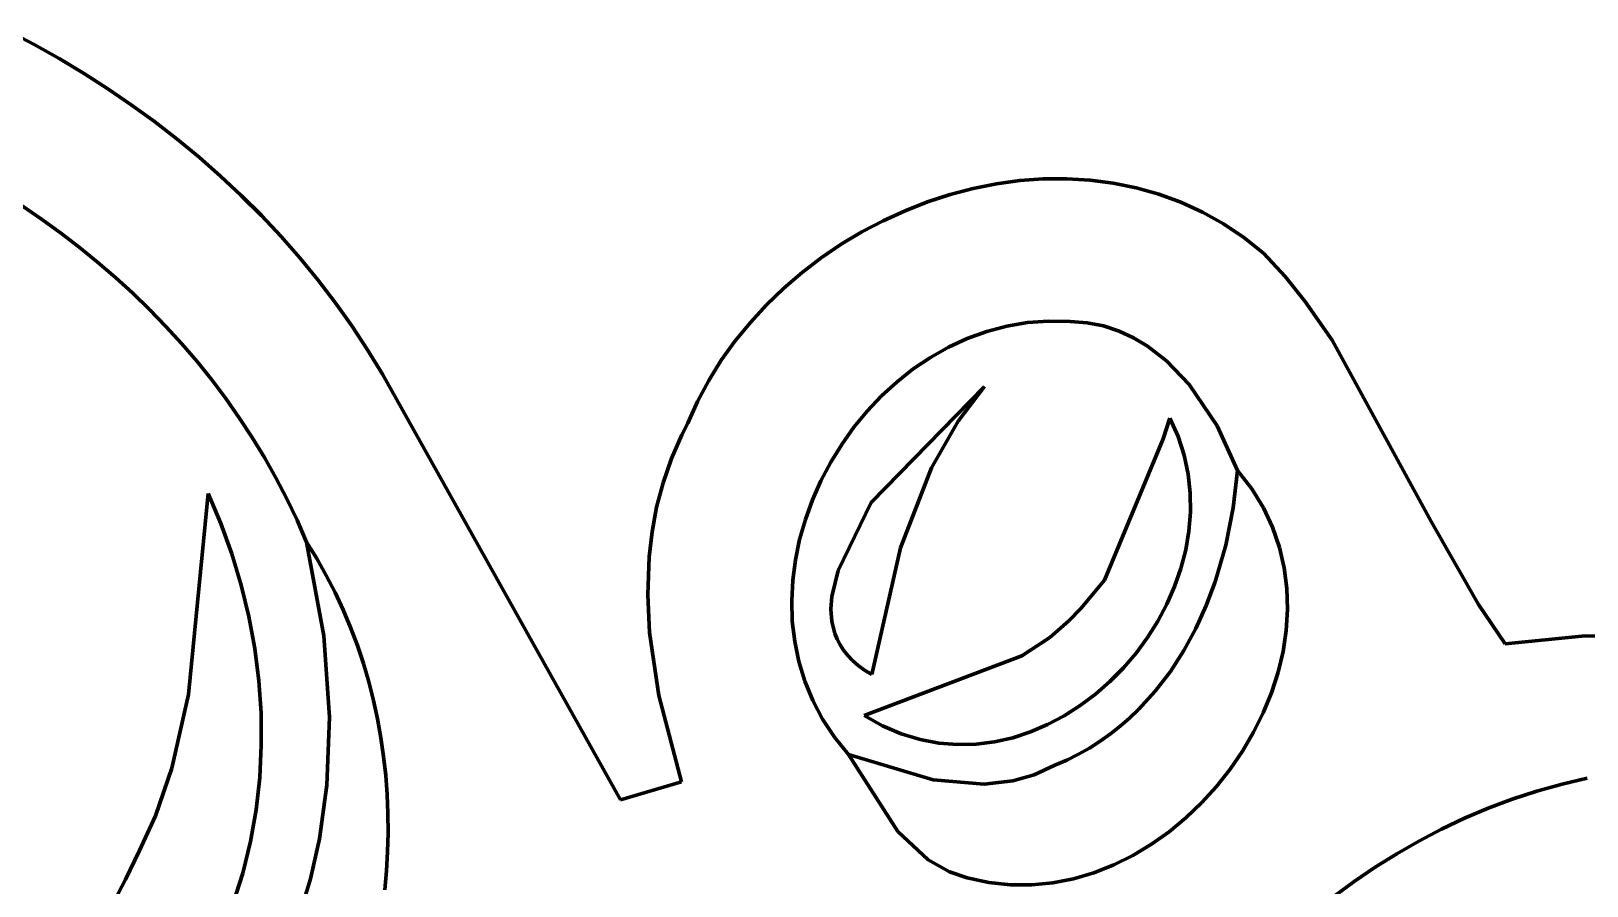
# Model space of a CAD drawing. Header units: millimetres. Extents: x 0.18 to 6.32, y 4.4 to 10.2.
# Drawn here: x 1.827 to 2.669, y 6.178 to 6.64 of the extents above; entities that cross this region are included whole.
import ezdxf

# ---------------------------------------------------------------- set-up
doc = ezdxf.new("R2010")
doc.units = ezdxf.units.MM
for name, color, linetype, lineweight in [('color#004f00ff', 7, 'CONTINUOUS', 100), ('color#86026eff', 7, 'CONTINUOUS', 100), ('color#b36001ff', 7, 'CONTINUOUS', 100), ('color#ba871eff', 7, 'CONTINUOUS', 100), ('color#fdfdfaff', 7, 'CONTINUOUS', 100)]:
    doc.layers.add(name, color=color, linetype=linetype, lineweight=lineweight)

msp = doc.modelspace()

# ---------------------------------------------------------------- linework, layer by layer
at = {"layer": 'color#004f00ff'}
for p, q in [((1.81464, 6.6401), (1.82837, 6.63289)), ((1.82837, 6.63289), (1.84188, 6.62529)), ((1.84188, 6.62529), (1.85517, 6.61732)), ((1.85517, 6.61732), (1.86821, 6.60897)), ((1.86821, 6.60897), (1.88099, 6.60025)), ((1.88099, 6.60025), (1.8935, 6.59116)), ((1.8935, 6.59116), (1.90572, 6.58171)), ((1.90572, 6.58171), (1.91764, 6.57189)), ((1.91764, 6.57189), (1.92925, 6.56172)), ((1.92925, 6.56172), (1.94052, 6.55119)), ((2.3491, 6.5575), (2.36177, 6.55924)), ((2.36177, 6.55924), (2.37447, 6.56018)), ((2.37447, 6.56018), (2.38716, 6.56028)), ((2.38716, 6.56028), (2.3998, 6.55954)), ((2.3998, 6.55954), (2.41234, 6.55792)), ((1.94052, 6.55119), (1.95144, 6.5403)), ((2.31176, 6.54768), (2.32405, 6.55169)), ((2.32405, 6.55169), (2.33652, 6.55497)), ((2.33652, 6.55497), (2.3491, 6.5575)), ((2.41234, 6.55792), (2.42473, 6.55539)), ((2.42473, 6.55539), (2.43694, 6.55194)), ((2.43694, 6.55194), (2.44892, 6.54754)), ((1.83241, 6.5384), (1.82187, 6.54556)), ((2.28785, 6.53755), (2.29967, 6.54296)), ((2.29967, 6.54296), (2.31176, 6.54768)), ((2.44892, 6.54754), (2.46062, 6.54217)), ((2.46062, 6.54217), (2.472, 6.5358)), ((1.84274, 6.53095), (1.83241, 6.5384)), ((1.95144, 6.5403), (1.962, 6.52907)), ((2.27632, 6.53148), (2.28785, 6.53755)), ((2.472, 6.5358), (2.48302, 6.52841)), ((1.85285, 6.52322), (1.84274, 6.53095)), ((1.962, 6.52907), (1.97219, 6.51749)), ((2.25435, 6.51746), (2.26514, 6.52478)), ((2.26514, 6.52478), (2.27632, 6.53148)), ((2.48302, 6.52841), (2.49363, 6.51997)), ((1.86273, 6.5152), (1.85285, 6.52322)), ((1.97219, 6.51749), (1.98198, 6.50557)), ((2.24399, 6.50955), (2.25435, 6.51746)), ((2.49363, 6.51997), (2.50531, 6.50729)), ((1.87237, 6.5069), (1.86273, 6.5152)), ((2.23411, 6.50108), (2.24399, 6.50955)), ((1.88175, 6.49833), (1.87237, 6.5069)), ((1.98198, 6.50557), (1.99136, 6.49331)), ((2.22475, 6.49207), (2.23411, 6.50108)), ((2.50531, 6.50729), (2.51608, 6.49397)), ((1.89087, 6.48948), (1.88175, 6.49833)), ((1.99136, 6.49331), (2.00033, 6.48071)), ((2.21596, 6.48255), (2.22475, 6.49207)), ((2.51608, 6.49397), (2.5308, 6.47299)), ((1.89972, 6.48037), (1.89087, 6.48948)), ((2.20778, 6.47253), (2.21596, 6.48255)), ((2.36587, 6.48242), (2.35471, 6.48053)), ((2.37731, 6.48328), (2.36587, 6.48242)), ((2.38899, 6.48303), (2.37731, 6.48328)), ((2.39826, 6.48235), (2.38899, 6.48303)), ((2.40708, 6.4806), (2.39826, 6.48235)), ((1.90828, 6.471), (1.89972, 6.48037)), ((2.00033, 6.48071), (2.00886, 6.46778)), ((2.34385, 6.47764), (2.33333, 6.47383)), ((2.35471, 6.48053), (2.34385, 6.47764)), ((2.41545, 6.47786), (2.40708, 6.4806)), ((2.42337, 6.47423), (2.41545, 6.47786)), ((2.43084, 6.46977), (2.42337, 6.47423)), ((1.91654, 6.46137), (1.90828, 6.471)), ((2.00886, 6.46778), (2.01694, 6.45452)), ((2.20026, 6.46204), (2.20778, 6.47253)), ((2.32319, 6.46915), (2.31345, 6.46364)), ((2.33333, 6.47383), (2.32319, 6.46915)), ((2.44121, 6.46172), (2.43084, 6.46977)), ((2.5308, 6.47299), (2.58438, 6.37481)), ((1.92449, 6.45149), (1.91654, 6.46137)), ((2.19344, 6.45111), (2.20026, 6.46204)), ((2.30415, 6.45737), (2.29533, 6.4504)), ((2.31345, 6.46364), (2.30415, 6.45737)), ((2.45347, 6.4489), (2.44121, 6.46172)), ((1.93213, 6.44135), (1.92449, 6.45149)), ((2.01694, 6.45452), (2.02455, 6.44093)), ((2.18736, 6.43976), (2.19344, 6.45111)), ((2.29533, 6.4504), (2.28701, 6.44278)), ((2.46854, 6.42653), (2.45347, 6.4489)), ((1.93944, 6.43097), (1.93213, 6.44135)), ((2.02455, 6.44093), (2.14571, 6.22428)), ((2.28701, 6.44278), (2.27923, 6.43456)), ((2.18207, 6.42801), (2.18736, 6.43976)), ((2.27923, 6.43456), (2.27203, 6.4258)), ((1.94641, 6.42035), (1.93944, 6.43097)), ((2.17883, 6.42168), (2.18207, 6.42801)), ((2.27203, 6.4258), (2.26542, 6.41656)), ((2.47964, 6.40237), (2.46854, 6.42653)), ((1.95302, 6.40948), (1.94641, 6.42035)), ((2.17322, 6.40885), (2.17883, 6.42168)), ((2.26542, 6.41656), (2.25946, 6.4069)), ((1.95928, 6.39839), (1.95302, 6.40948)), ((2.16871, 6.3958), (2.17322, 6.40885)), ((2.25946, 6.4069), (2.25417, 6.39686)), ((1.96516, 6.38706), (1.95928, 6.39839)), ((2.48727, 6.39254), (2.47964, 6.40237)), ((2.16525, 6.38256), (2.16871, 6.3958)), ((2.25417, 6.39686), (2.24958, 6.38651)), ((2.49356, 6.3823), (2.48727, 6.39254)), ((1.97066, 6.37551), (1.96516, 6.38706)), ((2.16276, 6.36918), (2.16525, 6.38256)), ((2.24958, 6.38651), (2.24573, 6.3759)), ((2.49857, 6.37172), (2.49356, 6.3823)), ((1.97577, 6.36373), (1.97066, 6.37551)), ((2.24573, 6.3759), (2.24265, 6.36509)), ((2.58438, 6.37481), (2.60997, 6.32993)), ((2.1612, 6.35567), (2.16276, 6.36918)), ((2.24265, 6.36509), (2.24037, 6.35414)), ((2.50233, 6.36085), (2.49857, 6.37172)), ((1.98131, 6.35479), (1.97577, 6.36373)), ((2.50491, 6.34977), (2.50233, 6.36085)), ((1.98647, 6.34568), (1.98131, 6.35479)), ((2.16046, 6.33526), (2.1612, 6.35567)), ((2.24037, 6.35414), (2.23893, 6.34309)), ((2.50634, 6.33854), (2.50491, 6.34977)), ((1.99125, 6.33642), (1.98647, 6.34568)), ((2.23893, 6.34309), (2.23835, 6.33201)), ((1.99564, 6.327), (1.99125, 6.33642)), ((2.16145, 6.31476), (2.16046, 6.33526)), ((2.23835, 6.33201), (2.23868, 6.32095)), ((2.50667, 6.32721), (2.50634, 6.33854)), ((1.99967, 6.31745), (1.99564, 6.327)), ((2.50595, 6.31586), (2.50667, 6.32721)), ((2.60997, 6.32993), (2.6245, 6.30864)), ((2.00332, 6.30777), (1.99967, 6.31745)), ((2.16642, 6.28069), (2.16145, 6.31476)), ((2.23868, 6.32095), (2.23995, 6.30996)), ((2.50423, 6.30454), (2.50595, 6.31586)), ((2.0066, 6.29798), (2.00332, 6.30777)), ((2.23995, 6.30996), (2.24218, 6.29911)), ((2.6245, 6.30864), (2.66777, 6.31304)), ((2.66777, 6.31304), (2.71816, 6.31228)), ((2.00951, 6.28808), (2.0066, 6.29798)), ((2.24218, 6.29911), (2.24542, 6.28845)), ((2.50156, 6.29332), (2.50423, 6.30454)), ((2.49798, 6.28225), (2.50156, 6.29332)), ((2.01205, 6.27809), (2.00951, 6.28808)), ((2.17878, 6.23403), (2.16642, 6.28069)), ((2.24542, 6.28845), (2.24969, 6.27804)), ((2.49355, 6.27141), (2.49798, 6.28225)), ((2.01424, 6.26802), (2.01205, 6.27809)), ((2.24969, 6.27804), (2.25502, 6.26793)), ((2.01607, 6.25788), (2.01424, 6.26802)), ((2.25502, 6.26793), (2.26146, 6.25817)), ((2.48831, 6.26086), (2.49355, 6.27141)), ((2.01754, 6.24768), (2.01607, 6.25788)), ((2.26146, 6.25817), (2.26903, 6.24883)), ((2.4823, 6.25066), (2.48831, 6.26086)), ((2.01865, 6.23743), (2.01754, 6.24768)), ((2.26903, 6.24883), (2.2957, 6.20723)), ((2.47558, 6.24086), (2.4823, 6.25066)), ((2.46819, 6.23154), (2.47558, 6.24086)), ((2.01942, 6.22714), (2.01865, 6.23743)), ((2.14571, 6.22428), (2.17878, 6.23403)), ((2.46019, 6.22276), (2.46819, 6.23154)), ((2.65528, 6.23269), (2.64162, 6.22893)), ((2.66876, 6.23596), (2.65528, 6.23269)), ((2.01984, 6.21683), (2.01942, 6.22714)), ((2.45162, 6.21457), (2.46019, 6.22276)), ((2.62826, 6.2246), (2.6152, 6.21972)), ((2.64162, 6.22893), (2.62826, 6.2246)), ((2.01991, 6.2065), (2.01984, 6.21683)), ((2.44252, 6.20705), (2.45162, 6.21457)), ((2.60243, 6.21431), (2.58994, 6.2084)), ((2.6152, 6.21972), (2.60243, 6.21431)), ((2.01964, 6.19616), (2.01991, 6.2065)), ((2.2957, 6.20723), (2.31223, 6.19175)), ((2.43295, 6.20026), (2.44252, 6.20705)), ((2.58994, 6.2084), (2.57773, 6.20201)), ((2.01903, 6.18583), (2.01964, 6.19616)), ((2.42295, 6.19425), (2.43295, 6.20026)), ((2.57773, 6.20201), (2.56581, 6.19515)), ((2.31223, 6.19175), (2.32364, 6.18537)), ((2.40187, 6.18485), (2.41258, 6.18909)), ((2.41258, 6.18909), (2.42295, 6.19425)), ((2.55415, 6.18785), (2.54275, 6.18013)), ((2.56581, 6.19515), (2.55415, 6.18785)), ((2.01809, 6.17552), (2.01903, 6.18583)), ((2.32364, 6.18537), (2.33335, 6.1821)), ((2.33335, 6.1821), (2.34504, 6.17954)), ((2.34504, 6.17954), (2.35669, 6.17828)), ((2.36824, 6.17824), (2.37965, 6.17936)), ((2.37965, 6.17936), (2.39088, 6.18159)), ((2.39088, 6.18159), (2.40187, 6.18485)), ((2.54275, 6.18013), (2.53162, 6.17202)), ((2.35669, 6.17828), (2.36824, 6.17824))]:
    msp.add_line(p, q, dxfattribs=at)
at = {"layer": 'color#86026eff'}
for p, q in [((2.47729, 6.38217), (2.47964, 6.40237)), ((2.47964, 6.40237), (2.48727, 6.39254)), ((2.48727, 6.39254), (2.49356, 6.3823)), ((2.47327, 6.36204), (2.47729, 6.38217)), ((2.49356, 6.3823), (2.49857, 6.37172)), ((2.49857, 6.37172), (2.50233, 6.36085)), ((1.97577, 6.36373), (1.98131, 6.35479)), ((1.98519, 6.31303), (1.97577, 6.36373)), ((2.46752, 6.34228), (2.47327, 6.36204)), ((2.50233, 6.36085), (2.50491, 6.34977)), ((1.98131, 6.35479), (1.98647, 6.34568)), ((2.50491, 6.34977), (2.50634, 6.33854)), ((1.98647, 6.34568), (1.99125, 6.33642)), ((2.46269, 6.32947), (2.46752, 6.34228)), ((1.99125, 6.33642), (1.99564, 6.327)), ((2.50634, 6.33854), (2.50667, 6.32721)), ((1.99564, 6.327), (1.99967, 6.31745)), ((2.45705, 6.31705), (2.46269, 6.32947)), ((2.50667, 6.32721), (2.50595, 6.31586)), ((1.99967, 6.31745), (2.00332, 6.30777)), ((2.45059, 6.30512), (2.45705, 6.31705)), ((2.50595, 6.31586), (2.50423, 6.30454)), ((1.98826, 6.26894), (1.98519, 6.31303)), ((2.00332, 6.30777), (2.0066, 6.29798)), ((2.0066, 6.29798), (2.00951, 6.28808)), ((2.44328, 6.29377), (2.45059, 6.30512)), ((2.50423, 6.30454), (2.50156, 6.29332)), ((2.4351, 6.28309), (2.44328, 6.29377)), ((2.50156, 6.29332), (2.49798, 6.28225)), ((2.00951, 6.28808), (2.01205, 6.27809)), ((2.42605, 6.27317), (2.4351, 6.28309)), ((2.49798, 6.28225), (2.49355, 6.27141)), ((2.01205, 6.27809), (2.01424, 6.26802)), ((2.42119, 6.26852), (2.42605, 6.27317)), ((1.98681, 6.23222), (1.98826, 6.26894)), ((2.01424, 6.26802), (2.01607, 6.25788)), ((2.4108, 6.25992), (2.41611, 6.26411)), ((2.41611, 6.26411), (2.42119, 6.26852)), ((2.49355, 6.27141), (2.48831, 6.26086)), ((2.01607, 6.25788), (2.01754, 6.24768)), ((2.39948, 6.25231), (2.40525, 6.25599)), ((2.40525, 6.25599), (2.4108, 6.25992)), ((2.48831, 6.26086), (2.4823, 6.25066)), ((2.01754, 6.24768), (2.01865, 6.23743)), ((2.2957, 6.20723), (2.26903, 6.24883)), ((2.26903, 6.24883), (2.31494, 6.23504)), ((2.38723, 6.24579), (2.39347, 6.24891)), ((2.39347, 6.24891), (2.39948, 6.25231)), ((2.4823, 6.25066), (2.47558, 6.24086)), ((2.36951, 6.23785), (2.38075, 6.24296)), ((2.38075, 6.24296), (2.38723, 6.24579)), ((2.47558, 6.24086), (2.46819, 6.23154)), ((1.98277, 6.20313), (1.98681, 6.23222)), ((2.01865, 6.23743), (2.01942, 6.22714)), ((2.31494, 6.23504), (2.34247, 6.23273)), ((2.34247, 6.23273), (2.35804, 6.23458)), ((2.35804, 6.23458), (2.36951, 6.23785)), ((2.46819, 6.23154), (2.46019, 6.22276)), ((2.01942, 6.22714), (2.01984, 6.21683)), ((2.46019, 6.22276), (2.45162, 6.21457)), ((2.01984, 6.21683), (2.01991, 6.2065)), ((2.45162, 6.21457), (2.44252, 6.20705)), ((2.01991, 6.2065), (2.01964, 6.19616)), ((2.31223, 6.19175), (2.2957, 6.20723)), ((2.44252, 6.20705), (2.43295, 6.20026)), ((1.97794, 6.18158), (1.98277, 6.20313)), ((2.01964, 6.19616), (2.01903, 6.18583)), ((2.43295, 6.20026), (2.42295, 6.19425)), ((2.32364, 6.18537), (2.31223, 6.19175)), ((2.41258, 6.18909), (2.40187, 6.18485)), ((2.42295, 6.19425), (2.41258, 6.18909)), ((1.97147, 6.16036), (1.97794, 6.18158)), ((2.01903, 6.18583), (2.01809, 6.17552)), ((2.33335, 6.1821), (2.32364, 6.18537)), ((2.34504, 6.17954), (2.33335, 6.1821)), ((2.35669, 6.17828), (2.34504, 6.17954)), ((2.37965, 6.17936), (2.36824, 6.17824)), ((2.39088, 6.18159), (2.37965, 6.17936)), ((2.40187, 6.18485), (2.39088, 6.18159)), ((2.36824, 6.17824), (2.35669, 6.17828))]:
    msp.add_line(p, q, dxfattribs=at)
at = {"layer": 'color#b36001ff'}
for p, q in [((2.43935, 6.41959), (2.44298, 6.43081)), ((2.44298, 6.43081), (2.44739, 6.42085)), ((2.40752, 6.3431), (2.43935, 6.41959)), ((2.44739, 6.42085), (2.45066, 6.41072)), ((2.45066, 6.41072), (2.45283, 6.40048)), ((2.45283, 6.40048), (2.45397, 6.39017)), ((1.91185, 6.28129), (1.92252, 6.39005)), ((1.92252, 6.39005), (1.92941, 6.37385)), ((2.45397, 6.39017), (2.4541, 6.37987)), ((1.92941, 6.37385), (1.9354, 6.35731)), ((2.4541, 6.37987), (2.45327, 6.36961)), ((2.45327, 6.36961), (2.45154, 6.35945)), ((1.9354, 6.35731), (1.94047, 6.34047)), ((2.45154, 6.35945), (2.44895, 6.34945)), ((2.44895, 6.34945), (2.44554, 6.33966)), ((1.94047, 6.34047), (1.94461, 6.32339)), ((2.39471, 6.32782), (2.40752, 6.3431)), ((2.44554, 6.33966), (2.44136, 6.33013)), ((1.94461, 6.32339), (1.94778, 6.30613)), ((2.38833, 6.32105), (2.39471, 6.32782)), ((2.44136, 6.33013), (2.43646, 6.32091)), ((2.37795, 6.31214), (2.38833, 6.32105)), ((2.43646, 6.32091), (2.43089, 6.31206)), ((1.94778, 6.30613), (1.94998, 6.28874)), ((2.36283, 6.30225), (2.37795, 6.31214)), ((2.43089, 6.31206), (2.42468, 6.30364)), ((2.27753, 6.26999), (2.36283, 6.30225)), ((2.42468, 6.30364), (2.4179, 6.29569)), ((1.94998, 6.28874), (1.95117, 6.27127)), ((2.4179, 6.29569), (2.41057, 6.28827)), ((1.90297, 6.24147), (1.91185, 6.28129)), ((2.40275, 6.28144), (2.39449, 6.27524)), ((2.41057, 6.28827), (2.40275, 6.28144)), ((2.39449, 6.27524), (2.38583, 6.26973)), ((1.95117, 6.27127), (1.95134, 6.25378)), ((2.28752, 6.26438), (2.27753, 6.26999)), ((2.29761, 6.26004), (2.28752, 6.26438)), ((2.37682, 6.26496), (2.3675, 6.261)), ((2.38583, 6.26973), (2.37682, 6.26496)), ((2.30777, 6.25693), (2.29761, 6.26004)), ((2.31795, 6.25499), (2.30777, 6.25693)), ((2.34814, 6.25567), (2.33818, 6.25441)), ((2.35793, 6.25788), (2.34814, 6.25567)), ((2.3675, 6.261), (2.35793, 6.25788)), ((1.95134, 6.25378), (1.95046, 6.23633)), ((2.3281, 6.25417), (2.31795, 6.25499)), ((2.33818, 6.25441), (2.3281, 6.25417)), ((1.89408, 6.21571), (1.90297, 6.24147)), ((1.95046, 6.23633), (1.9485, 6.21896)), ((1.88546, 6.19692), (1.89408, 6.21571)), ((1.9485, 6.21896), (1.94546, 6.20174)), ((1.87787, 6.18112), (1.88546, 6.19692)), ((1.94546, 6.20174), (1.9413, 6.18471)), ((1.86969, 6.16575), (1.87787, 6.18112)), ((1.9413, 6.18471), (1.936, 6.16794))]:
    msp.add_line(p, q, dxfattribs=at)
at = {"layer": 'color#ba871eff'}
for p, q in [((1.82187, 6.54556), (1.83241, 6.5384)), ((1.83241, 6.5384), (1.84274, 6.53095)), ((1.84274, 6.53095), (1.85285, 6.52322)), ((1.85285, 6.52322), (1.86273, 6.5152)), ((1.86273, 6.5152), (1.87237, 6.5069)), ((1.87237, 6.5069), (1.88175, 6.49833)), ((1.88175, 6.49833), (1.89087, 6.48948)), ((1.89087, 6.48948), (1.89972, 6.48037)), ((2.35471, 6.48053), (2.36587, 6.48242)), ((2.36587, 6.48242), (2.37731, 6.48328)), ((2.37731, 6.48328), (2.38899, 6.48303)), ((2.38899, 6.48303), (2.39826, 6.48235)), ((2.39826, 6.48235), (2.40708, 6.4806)), ((1.89972, 6.48037), (1.90828, 6.471)), ((2.33333, 6.47383), (2.34385, 6.47764)), ((2.34385, 6.47764), (2.35471, 6.48053)), ((2.40708, 6.4806), (2.41545, 6.47786)), ((2.41545, 6.47786), (2.42337, 6.47423)), ((2.42337, 6.47423), (2.43084, 6.46977)), ((1.90828, 6.471), (1.91654, 6.46137)), ((2.31345, 6.46364), (2.32319, 6.46915)), ((2.32319, 6.46915), (2.33333, 6.47383)), ((2.43084, 6.46977), (2.44121, 6.46172)), ((1.91654, 6.46137), (1.92449, 6.45149)), ((2.29533, 6.4504), (2.30415, 6.45737)), ((2.30415, 6.45737), (2.31345, 6.46364)), ((2.44121, 6.46172), (2.45347, 6.4489)), ((1.92449, 6.45149), (1.93213, 6.44135)), ((2.28701, 6.44278), (2.29533, 6.4504)), ((2.45347, 6.4489), (2.46854, 6.42653)), ((1.93213, 6.44135), (1.93944, 6.43097)), ((2.27923, 6.43456), (2.28701, 6.44278)), ((2.34258, 6.44794), (2.28143, 6.38514)), ((2.3284, 6.42904), (2.34258, 6.44794)), ((2.27203, 6.4258), (2.27923, 6.43456)), ((1.93944, 6.43097), (1.94641, 6.42035)), ((2.26542, 6.41656), (2.27203, 6.4258)), ((2.314, 6.40379), (2.3284, 6.42904)), ((2.44298, 6.43081), (2.43935, 6.41959)), ((2.44739, 6.42085), (2.44298, 6.43081)), ((2.46854, 6.42653), (2.47964, 6.40237)), ((1.94641, 6.42035), (1.95302, 6.40948)), ((2.25946, 6.4069), (2.26542, 6.41656)), ((2.43935, 6.41959), (2.40752, 6.3431)), ((2.45066, 6.41072), (2.44739, 6.42085)), ((1.95302, 6.40948), (1.95928, 6.39839)), ((2.25417, 6.39686), (2.25946, 6.4069)), ((2.45283, 6.40048), (2.45066, 6.41072)), ((1.95928, 6.39839), (1.96516, 6.38706)), ((2.29722, 6.36055), (2.314, 6.40379)), ((2.45397, 6.39017), (2.45283, 6.40048)), ((2.47964, 6.40237), (2.47729, 6.38217)), ((1.92252, 6.39005), (1.91185, 6.28129)), ((1.92941, 6.37385), (1.92252, 6.39005)), ((2.24958, 6.38651), (2.25417, 6.39686)), ((2.4541, 6.37987), (2.45397, 6.39017)), ((1.96516, 6.38706), (1.97066, 6.37551)), ((2.24573, 6.3759), (2.24958, 6.38651)), ((2.28143, 6.38514), (2.26341, 6.3484)), ((2.47729, 6.38217), (2.47327, 6.36204)), ((1.9354, 6.35731), (1.92941, 6.37385)), ((1.97066, 6.37551), (1.97577, 6.36373)), ((2.24265, 6.36509), (2.24573, 6.3759)), ((2.45327, 6.36961), (2.4541, 6.37987)), ((2.24037, 6.35414), (2.24265, 6.36509)), ((2.45154, 6.35945), (2.45327, 6.36961)), ((1.94047, 6.34047), (1.9354, 6.35731)), ((1.97577, 6.36373), (1.98519, 6.31303)), ((2.28163, 6.29215), (2.29722, 6.36055)), ((2.44895, 6.34945), (2.45154, 6.35945)), ((2.47327, 6.36204), (2.46752, 6.34228)), ((2.23893, 6.34309), (2.24037, 6.35414)), ((2.26341, 6.3484), (2.26008, 6.33436)), ((2.44554, 6.33966), (2.44895, 6.34945)), ((1.94461, 6.32339), (1.94047, 6.34047)), ((2.23835, 6.33201), (2.23893, 6.34309)), ((2.40752, 6.3431), (2.39471, 6.32782)), ((2.44136, 6.33013), (2.44554, 6.33966)), ((2.46752, 6.34228), (2.46269, 6.32947)), ((2.23868, 6.32095), (2.23835, 6.33201)), ((2.26008, 6.33436), (2.2596, 6.32747)), ((1.94778, 6.30613), (1.94461, 6.32339)), ((2.2596, 6.32747), (2.26009, 6.32076)), ((2.39471, 6.32782), (2.38833, 6.32105)), ((2.43646, 6.32091), (2.44136, 6.33013)), ((2.46269, 6.32947), (2.45705, 6.31705)), ((2.23995, 6.30996), (2.23868, 6.32095)), ((2.26009, 6.32076), (2.26169, 6.3143)), ((2.26169, 6.3143), (2.26293, 6.31117)), ((2.38833, 6.32105), (2.37795, 6.31214)), ((2.43089, 6.31206), (2.43646, 6.32091)), ((2.45705, 6.31705), (2.45059, 6.30512)), ((1.94998, 6.28874), (1.94778, 6.30613)), ((1.98519, 6.31303), (1.98826, 6.26894)), ((2.24218, 6.29911), (2.23995, 6.30996)), ((2.26293, 6.31117), (2.26451, 6.30814)), ((2.26451, 6.30814), (2.26642, 6.30519)), ((2.37795, 6.31214), (2.36283, 6.30225)), ((2.42468, 6.30364), (2.43089, 6.31206)), ((2.24542, 6.28845), (2.24218, 6.29911)), ((2.26642, 6.30519), (2.26868, 6.30235)), ((2.26868, 6.30235), (2.27132, 6.29961)), ((2.27132, 6.29961), (2.27435, 6.297)), ((2.36283, 6.30225), (2.27753, 6.26999)), ((2.4179, 6.29569), (2.42468, 6.30364)), ((2.45059, 6.30512), (2.44328, 6.29377)), ((1.95117, 6.27127), (1.94998, 6.28874)), ((2.27435, 6.297), (2.27778, 6.29451)), ((2.27778, 6.29451), (2.28163, 6.29215)), ((2.41057, 6.28827), (2.4179, 6.29569)), ((2.44328, 6.29377), (2.4351, 6.28309)), ((1.91185, 6.28129), (1.90297, 6.24147)), ((2.24969, 6.27804), (2.24542, 6.28845)), ((2.39449, 6.27524), (2.40275, 6.28144)), ((2.40275, 6.28144), (2.41057, 6.28827)), ((2.4351, 6.28309), (2.42605, 6.27317)), ((2.25502, 6.26793), (2.24969, 6.27804)), ((2.38583, 6.26973), (2.39449, 6.27524)), ((2.42605, 6.27317), (2.42119, 6.26852)), ((1.95134, 6.25378), (1.95117, 6.27127)), ((1.98826, 6.26894), (1.98681, 6.23222)), ((2.26146, 6.25817), (2.25502, 6.26793)), ((2.27753, 6.26999), (2.28752, 6.26438)), ((2.28752, 6.26438), (2.29761, 6.26004)), ((2.3675, 6.261), (2.37682, 6.26496)), ((2.37682, 6.26496), (2.38583, 6.26973)), ((2.41611, 6.26411), (2.4108, 6.25992)), ((2.42119, 6.26852), (2.41611, 6.26411)), ((2.26903, 6.24883), (2.26146, 6.25817)), ((2.29761, 6.26004), (2.30777, 6.25693)), ((2.30777, 6.25693), (2.31795, 6.25499)), ((2.33818, 6.25441), (2.34814, 6.25567)), ((2.34814, 6.25567), (2.35793, 6.25788)), ((2.35793, 6.25788), (2.3675, 6.261)), ((2.40525, 6.25599), (2.39948, 6.25231)), ((2.4108, 6.25992), (2.40525, 6.25599)), ((1.95046, 6.23633), (1.95134, 6.25378)), ((2.31494, 6.23504), (2.26903, 6.24883)), ((2.31795, 6.25499), (2.3281, 6.25417)), ((2.3281, 6.25417), (2.33818, 6.25441)), ((2.39347, 6.24891), (2.38723, 6.24579)), ((2.39948, 6.25231), (2.39347, 6.24891)), ((1.90297, 6.24147), (1.89408, 6.21571)), ((2.38075, 6.24296), (2.36951, 6.23785)), ((2.38723, 6.24579), (2.38075, 6.24296)), ((1.9485, 6.21896), (1.95046, 6.23633)), ((1.98681, 6.23222), (1.98277, 6.20313)), ((2.34247, 6.23273), (2.31494, 6.23504)), ((2.35804, 6.23458), (2.34247, 6.23273)), ((2.36951, 6.23785), (2.35804, 6.23458)), ((2.64162, 6.22893), (2.65528, 6.23269)), ((2.65528, 6.23269), (2.66876, 6.23596)), ((2.6152, 6.21972), (2.62826, 6.2246)), ((2.62826, 6.2246), (2.64162, 6.22893)), ((1.89408, 6.21571), (1.88546, 6.19692)), ((1.94546, 6.20174), (1.9485, 6.21896)), ((2.58994, 6.2084), (2.60243, 6.21431)), ((2.60243, 6.21431), (2.6152, 6.21972)), ((2.57773, 6.20201), (2.58994, 6.2084)), ((1.88546, 6.19692), (1.87787, 6.18112)), ((1.9413, 6.18471), (1.94546, 6.20174)), ((1.98277, 6.20313), (1.97794, 6.18158)), ((2.56581, 6.19515), (2.57773, 6.20201)), ((2.54275, 6.18013), (2.55415, 6.18785)), ((2.55415, 6.18785), (2.56581, 6.19515)), ((1.87787, 6.18112), (1.86969, 6.16575)), ((1.936, 6.16794), (1.9413, 6.18471)), ((1.97794, 6.18158), (1.97147, 6.16036)), ((2.53162, 6.17202), (2.54275, 6.18013))]:
    msp.add_line(p, q, dxfattribs=at)
at = {"layer": 'color#fdfdfaff'}
for p, q in [((2.28143, 6.38514), (2.34258, 6.44794)), ((2.34258, 6.44794), (2.3284, 6.42904)), ((2.3284, 6.42904), (2.314, 6.40379)), ((2.314, 6.40379), (2.29722, 6.36055)), ((2.26341, 6.3484), (2.28143, 6.38514)), ((2.29722, 6.36055), (2.28163, 6.29215)), ((2.26008, 6.33436), (2.26341, 6.3484)), ((2.2596, 6.32747), (2.26008, 6.33436)), ((2.26009, 6.32076), (2.2596, 6.32747)), ((2.26169, 6.3143), (2.26009, 6.32076)), ((2.26293, 6.31117), (2.26169, 6.3143)), ((2.26451, 6.30814), (2.26293, 6.31117)), ((2.26642, 6.30519), (2.26451, 6.30814)), ((2.26868, 6.30235), (2.26642, 6.30519)), ((2.27132, 6.29961), (2.26868, 6.30235)), ((2.27435, 6.297), (2.27132, 6.29961)), ((2.27778, 6.29451), (2.27435, 6.297)), ((2.28163, 6.29215), (2.27778, 6.29451))]:
    msp.add_line(p, q, dxfattribs=at)

doc.saveas('drawing.dxf')
